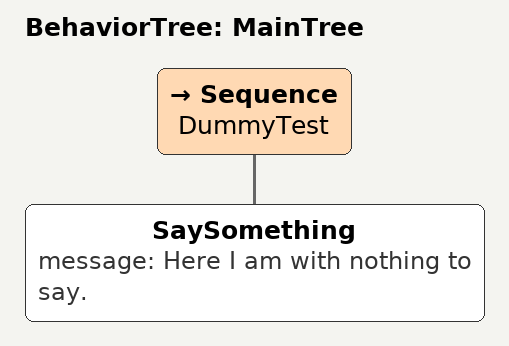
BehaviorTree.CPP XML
<root BTCPP_format="4" main_tree_to_execute="MainTree">
  <BehaviorTree ID="MainTree">
    <Sequence name="DummyTest">
      <SaySomething message="Here I am with nothing to say."/>
    </Sequence>
  </BehaviorTree>
</root>
